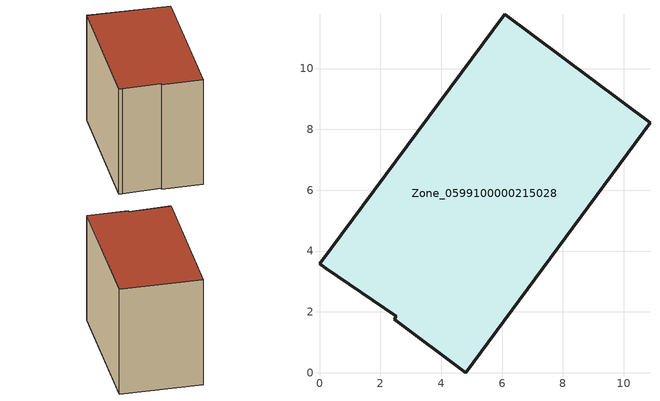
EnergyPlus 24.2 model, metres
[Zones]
Zone_0599100000215028
 floor ground (C_G): 2.53,1.85 0.2,3.44 0,3.58 6.08,11.78 10.87,8.22 4.8,0 2.45,1.75 z1.22
 wall outside (C_F): 10.87,8.22 6.08,11.78 0,3.58 0.2,3.44 2.53,1.85 2.45,1.75 4.8,0 10.87,8.22 z1.22:9.67
 roof outside (C_R): 0.2,3.44 2.53,1.85 2.45,1.75 4.8,0 10.87,8.22 6.08,11.78 0,3.58 z9.67
[BUILDING]
Pand.0599100000215028: North Axis=0; Terrain=City; Loads Convergence Tolerance Value=0.04; Temperature Convergence Tolerance Value=0.4; Solar Distribution=FullExterior; Maximum Number of Warmup Days=25; Minimum Number of Warmup Days=1
[Site:Location]
Rotterdam.The.Hague.AP_ZH_NLD Design_Conditions: Latitude=51.96; Longitude=4.45; Time Zone=1; Elevation=-4.5
[SITE:GROUNDTEMPERATURE:BUILDINGSURFACE]
18, 18, 18, 18, 18, 18, 18, 18, 18, 18, 18, 18
[MATERIAL] Thermal Absorptance=0.9; Solar Absorptance=0.7; Visible Absorptance=0.7
Name | Roughness | Thickness | Conductivity | Density | Specific Heat
G.TI.1965-1974 | MediumSmooth | 0.15 | 0.882353 | 540 | 1210
F.TI.1965-1974 | Rough | 0.3 | 0.697674 | 1920 | 840
R.TI.1965-1974 | MediumRough | 0.2 | 0.232558 | 1500 | 1000
[CONSTRUCTION]
C_G: G.TI.1965-1974
C_F: F.TI.1965-1974
C_R: R.TI.1965-1974
[ZONE]
Zone_0599100000215028: Type=1; Multiplier=1; Ceiling Height=Autocalculate; Volume=Autocalculate; Floor Area=autocalculate; Part of Total Floor Area=Yes
[ZONEINFILTRATION:DESIGNFLOWRATE]
Infil_Zone_0599100000215028: Zone or ZoneList or Space or SpaceList=Zone_0599100000215028; Schedule=AlwaysOn; Design Flow Rate Calculation Method=Flow/Area; Flow Rate per Floor Area=0.003; Constant Term Coefficient=1; Temperature Term Coefficient=0; Velocity Term Coefficient=0; Velocity Squared Term Coefficient=0
[HVACTEMPLATE:ZONE:IDEALLOADSAIRSYSTEM]
Zone_0599100000215028: Maximum Heating Supply Air Temperature=50; Minimum Cooling Supply Air Temperature=13; Maximum Heating Supply Air Humidity Ratio=0.0156; Minimum Cooling Supply Air Humidity Ratio=0.0077; Heating Limit=NoLimit; Cooling Limit=NoLimit; Dehumidification Control Type=ConstantSensibleHeatRatio; Cooling Sensible Heat Ratio=0.7; Dehumidification Setpoint=60; Humidification Control Type=None; Humidification Setpoint=30; Outdoor Air Method=None; Outdoor Air Flow Rate per Person=0.00944; Outdoor Air Flow Rate per Zone Floor Area=0; Outdoor Air Flow Rate per Zone=0; Demand Controlled Ventilation Type=None; Outdoor Air Economizer Type=NoEconomizer; Heat Recovery Type=None; Sensible Heat Recovery Effectiveness=0.7; Latent Heat Recovery Effectiveness=0.65
[ZONECONTROL:THERMOSTAT]
ThermostatControl_Zone_0599100000215028: Zone or ZoneList=Zone_0599100000215028; Control Type Schedule=DualSetpointControlType; Control 1=Thermostat_Zone_0599100000215028; Temperature Difference Between Cutout And Setpoint=0
[THERMOSTATSETPOINT:DUALSETPOINT]
Thermostat_Zone_0599100000215028: Heating Setpoint Temperature Schedule=HeatingSetpoint_Zone_0599100000215028; Cooling Setpoint Temperature Schedule=CoolingSetpoint_Zone_0599100000215028
[SCHEDULE:COMPACT]
HeatingSetpoint_Zone_0599100000215028: Through: 12/31, For: AllDays, Until: 24:00, 21
CoolingSetpoint_Zone_0599100000215028: Through: 12/31, For: AllDays, Until: 24:00, 24
DualSetpointControlType: Through: 12/31, For: AllDays, Until: 24:00, 4
AlwaysOn: Through: 12/31, For: AllDays, Until: 24:00, 1
